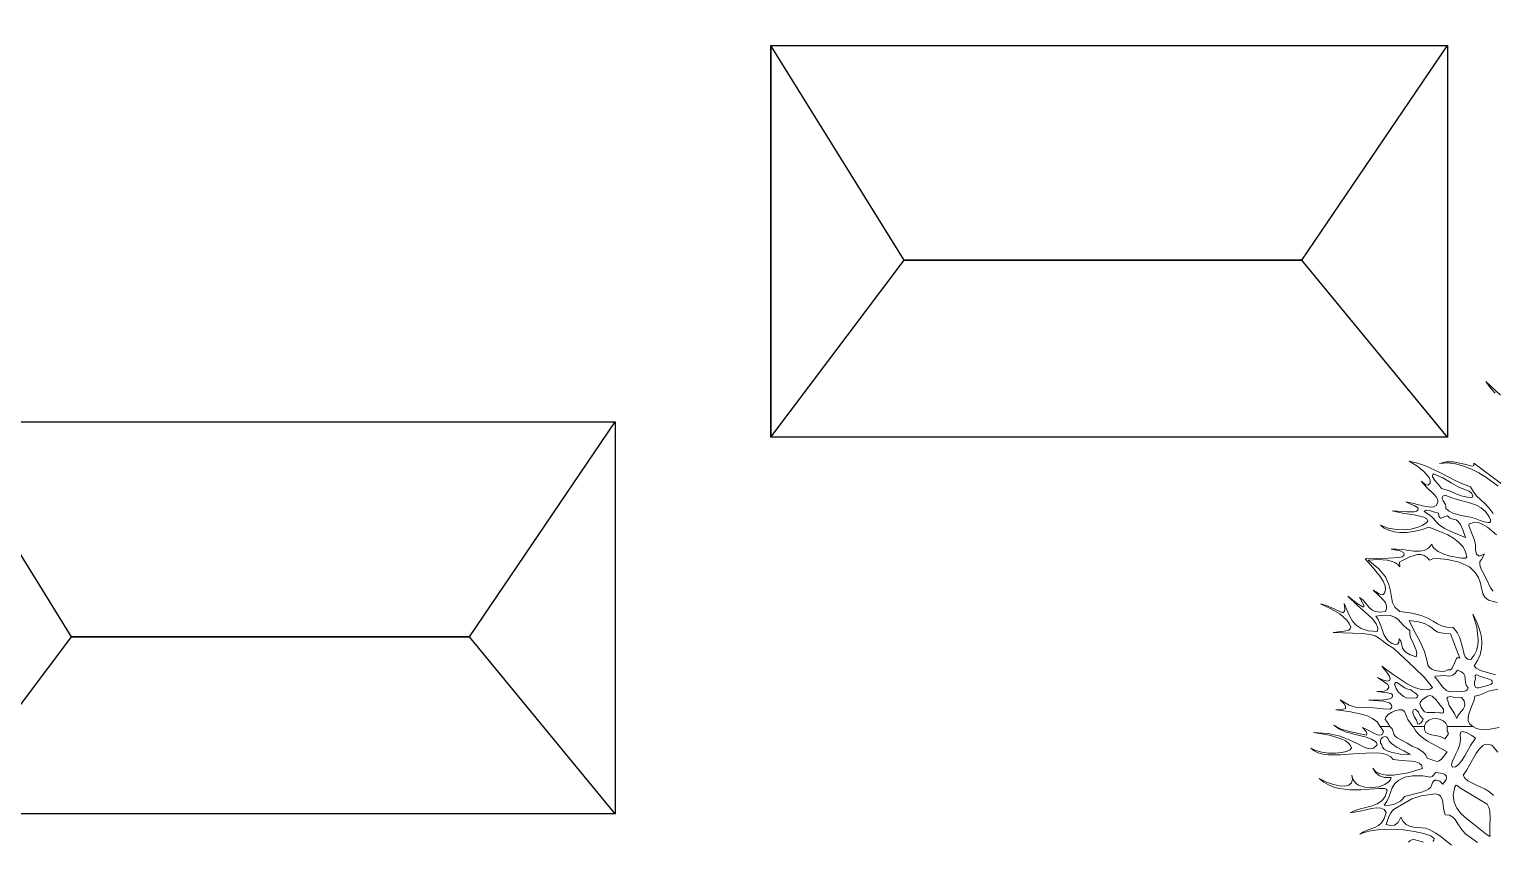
# Model space of a CAD drawing. Header units: inches. Extents: x -340059099 to 1458168, y 1119167 to 1294232938.
# Drawn here: x 458241 to 458853, y 2618906 to 2619246 of the extents above; entities that cross this region are included whole.
import ezdxf

# ---------------------------------------------------------------- set-up
doc = ezdxf.new("R2010")
doc.units = ezdxf.units.IN
doc.header["$MEASUREMENT"] = 0
doc.layers.add('Text', color=7, linetype='Continuous')
doc.layers.add('TREE', color=3, linetype='Continuous', lineweight=15)

# ---------------------------------------------------------------- blocks, each defined once
blk = doc.blocks.new('tree2')
at = {"layer": 'TREE'}
for points in [[(5206.8202, 5948.5525), (5206.7836, 5948.5873), (5206.794, 5948.5725), (5206.807, 5948.5583)], [(5206.823, 5948.3268), (5206.7525, 5948.3797), (5206.7525, 5948.3736), (5206.7482, 5948.372), (5206.7291, 5948.3767), (5206.6998, 5948.3828), (5206.6826, 5948.3828), (5206.665, 5948.3788), (5206.6857, 5948.3801), (5206.7063, 5948.3776), (5206.7269, 5948.372), (5206.7466, 5948.3643), (5206.7657, 5948.3548), (5206.7836, 5948.3437), (5206.8147, 5948.3206)], [(5206.8021, 5948.2516), (5206.7919, 5948.2652), (5206.7814, 5948.2763), (5206.7605, 5948.2957), (5206.7516, 5948.3065), (5206.7439, 5948.3194), (5206.7238, 5948.3268), (5206.7051, 5948.3357), (5206.6678, 5948.3551), (5206.6299, 5948.373), (5206.6096, 5948.3797), (5206.5883, 5948.3847), (5206.6074, 5948.3727), (5206.6256, 5948.3582), (5206.6385, 5948.3428), (5206.6416, 5948.3354), (5206.6416, 5948.3286), (5206.6367, 5948.3237), (5206.6308, 5948.3246), (5206.6185, 5948.3336), (5206.6327, 5948.3178), (5206.6496, 5948.3018), (5206.6564, 5948.2941), (5206.6607, 5948.2864), (5206.661, 5948.279), (5206.6567, 5948.272), (5206.6502, 5948.2686), (5206.6419, 5948.2677), (5206.6219, 5948.2707), (5206.6, 5948.2766), (5206.5791, 5948.2812), (5206.5893, 5948.2763), (5206.6007, 5948.2717), (5206.6093, 5948.2667), (5206.6108, 5948.2637), (5206.6102, 5948.2603), (5206.6068, 5948.2575), (5206.601, 5948.2559), (5206.5837, 5948.2559), (5206.5443, 5948.2578), (5206.5711, 5948.2526), (5206.601, 5948.2479), (5206.6253, 5948.2421), (5206.6327, 5948.2378), (5206.6358, 5948.2322), (5206.6308, 5948.2264), (5206.6213, 5948.2205), (5206.6081, 5948.2153), (5206.592, 5948.2116), (5206.5739, 5948.2098), (5206.5545, 5948.2104), (5206.5345, 5948.2141), (5206.5151, 5948.2218), (5206.5246, 5948.2144), (5206.5363, 5948.2088), (5206.5496, 5948.2051), (5206.5646, 5948.2033), (5206.5813, 5948.2033), (5206.5991, 5948.2054), (5206.6182, 5948.2098), (5206.6382, 5948.2162), (5206.6703, 5948.2042), (5206.6863, 5948.1968), (5206.701, 5948.1882), (5206.714, 5948.1783), (5206.7245, 5948.1673), (5206.7315, 5948.1546), (5206.7346, 5948.1405), (5206.7312, 5948.138), (5206.7217, 5948.1374), (5206.6924, 5948.1423), (5206.6761, 5948.1476), (5206.6616, 5948.1546), (5206.6505, 5948.1633), (5206.6472, 5948.1679), (5206.6453, 5948.1731), (5206.637, 5948.1629), (5206.6265, 5948.1574), (5206.6139, 5948.1552), (5206.5997, 5948.1556), (5206.5699, 5948.1596), (5206.5554, 5948.1608), (5206.5418, 5948.1605), (5206.5653, 5948.1559), (5206.5736, 5948.1519), (5206.5751, 5948.1485), (5206.5745, 5948.1442), (5206.5702, 5948.1414), (5206.5619, 5948.1395), (5206.5357, 5948.1377), (5206.4756, 5948.1358), (5206.4953, 5948.114), (5206.5144, 5948.0906), (5206.5215, 5948.0789), (5206.5265, 5948.0675), (5206.528, 5948.0576), (5206.5255, 5948.0481), (5206.5218, 5948.0447), (5206.5184, 5948.0438), (5206.5111, 5948.0466), (5206.504, 5948.0521), (5206.4966, 5948.0561), (5206.5101, 5948.0432), (5206.5228, 5948.0302), (5206.5274, 5948.0235), (5206.5301, 5948.0164), (5206.5305, 5948.0093), (5206.528, 5948.0016), (5206.5129, 5948.0001), (5206.5018, 5948.0016), (5206.4929, 5948.0059), (5206.4861, 5948.0118), (5206.475, 5948.0256), (5206.4692, 5948.0324), (5206.4618, 5948.0376), (5206.4726, 5948.0176), (5206.4729, 5948.0139), (5206.4698, 5948.0136), (5206.4556, 5948.0225), (5206.4322, 5948.0407), (5206.4562, 5948.0173), (5206.4836, 5947.9933), (5206.4953, 5947.9819), (5206.504, 5947.9705), (5206.5083, 5947.96), (5206.5071, 5947.9505), (5206.4836, 5947.9526), (5206.4661, 5947.9582), (5206.4532, 5947.9665), (5206.4436, 5947.977), (5206.4368, 5947.9887), (5206.4316, 5948.0004), (5206.4221, 5948.0222), (5206.4242, 5948.0084), (5206.423, 5948.0025), (5206.419, 5947.9985), (5206.3913, 5948.0108), (5206.3774, 5948.0167), (5206.3626, 5948.0213), (5206.3882, 5948.0087), (5206.4113, 5947.9954), (5206.4291, 5947.98), (5206.4353, 5947.9714), (5206.4393, 5947.9619), (5206.4378, 5947.9573), (5206.4344, 5947.9542), (5206.4224, 5947.9514), (5206.4076, 5947.9502), (5206.3943, 5947.9483), (5206.4682, 5947.9459), (5206.4883, 5947.9434), (5206.5012, 5947.9394), (5206.5101, 5947.9345), (5206.5191, 5947.9274), (5206.5308, 5947.9185), (5206.5489, 5947.9074), (5206.6019, 5947.8581), (5206.6271, 5947.8335), (5206.6475, 5947.8079), (5206.6413, 5947.8042), (5206.6342, 5947.8024), (5206.6185, 5947.803), (5206.6013, 5947.8082), (5206.5831, 5947.8175), (5206.5474, 5947.8409), (5206.5181, 5947.8624), (5206.5329, 5947.8442), (5206.5375, 5947.8362), (5206.5397, 5947.8298), (5206.5381, 5947.8258), (5206.5326, 5947.8245), (5206.5225, 5947.8267), (5206.5071, 5947.8335), (5206.5255, 5947.8215), (5206.5335, 5947.8153), (5206.5357, 5947.8119), (5206.5366, 5947.8079), (5206.532, 5947.8021), (5206.524, 5947.799), (5206.5058, 5947.7977), (5206.5326, 5947.7941), (5206.5434, 5947.7916), (5206.5459, 5947.7894), (5206.5459, 5947.7864), (5206.5437, 5947.782), (5206.5388, 5947.779), (5206.5228, 5947.7765), (5206.4855, 5947.7762), (5206.5225, 5947.7734), (5206.5378, 5947.7691), (5206.5425, 5947.7651), (5206.5437, 5947.7596), (5206.5428, 5947.7553), (5206.5385, 5947.7531), (5206.5218, 5947.7537), (5206.4981, 5947.7565), (5206.4713, 5947.7568), (5206.4513, 5947.7577), (5206.4353, 5947.7633), (5206.4119, 5947.7768), (5206.4227, 5947.7667), (5206.4258, 5947.7608), (5206.4261, 5947.7543), (5206.4144, 5947.7516), (5206.4014, 5947.7509), (5206.4344, 5947.7466), (5206.467, 5947.7405), (5206.4818, 5947.7355), (5206.495, 5947.7291), (5206.5061, 5947.7202), (5206.5144, 5947.7088), (5206.5391, 5947.7088), (5206.5357, 5947.7149), (5206.5311, 5947.7211), (5206.5268, 5947.7266), (5206.5283, 5947.7328), (5206.5341, 5947.7392), (5206.5428, 5947.7448), (5206.5529, 5947.7494), (5206.5628, 5947.7516), (5206.5708, 5947.7512), (5206.576, 5947.7472), (5206.5843, 5947.7269), (5206.597, 5947.7088), (5206.6265, 5947.7088), (5206.6308, 5947.7183), (5206.6379, 5947.7248), (5206.6469, 5947.7282), (5206.6564, 5947.7291), (5206.6656, 5947.7275), (5206.6743, 5947.7232), (5206.681, 5947.7171), (5206.6853, 5947.7088), (5206.7503, 5947.7088), (5206.7417, 5947.7152), (5206.738, 5947.7232), (5206.738, 5947.7328), (5206.7408, 5947.7436), (5206.7494, 5947.7654), (5206.7534, 5947.7762), (5206.7556, 5947.7857), (5206.7666, 5947.7885), (5206.775, 5947.7916), (5206.7897, 5947.7987), (5206.8138, 5947.8036)], [(5206.7445, 5948.2917), (5206.7235, 5948.2957), (5206.7069, 5948.3018), (5206.6906, 5948.3089), (5206.6703, 5948.3148), (5206.6626, 5948.3249), (5206.653, 5948.3357), (5206.6472, 5948.3452), (5206.6472, 5948.3493), (5206.6502, 5948.3526), (5206.6736, 5948.3425), (5206.6949, 5948.3299), (5206.7165, 5948.3178), (5206.7405, 5948.3083), (5206.7469, 5948.3028), (5206.7497, 5948.2972), (5206.7491, 5948.2929), (5206.7445, 5948.2917)], [(5206.7685, 5948.2335), (5206.7562, 5948.239), (5206.7439, 5948.2424), (5206.7204, 5948.2467), (5206.6992, 5948.2522), (5206.69, 5948.2572), (5206.6817, 5948.2643), (5206.6817, 5948.2692), (5206.6801, 5948.2741), (5206.6746, 5948.284), (5206.6724, 5948.2886), (5206.6721, 5948.2923), (5206.6739, 5948.2957), (5206.6795, 5948.2978), (5206.6943, 5948.292), (5206.71, 5948.2874), (5206.742, 5948.2787), (5206.7571, 5948.2735), (5206.7709, 5948.2661), (5206.7827, 5948.2563), (5206.7919, 5948.2427), (5206.795, 5948.2356), (5206.7953, 5948.2313), (5206.7934, 5948.2288), (5206.7894, 5948.2282), (5206.779, 5948.2301), (5206.7685, 5948.2335)], [(5206.7312, 5948.1901), (5206.6986, 5948.2036), (5206.6773, 5948.2138), (5206.665, 5948.2218), (5206.6582, 5948.2282), (5206.649, 5948.2399), (5206.6407, 5948.247), (5206.6259, 5948.2563), (5206.6293, 5948.259), (5206.6333, 5948.26), (5206.6425, 5948.2584), (5206.6527, 5948.2547), (5206.6623, 5948.2522), (5206.6638, 5948.2449), (5206.666, 5948.2409), (5206.6687, 5948.2396), (5206.6721, 5948.2402), (5206.6789, 5948.2439), (5206.6853, 5948.2455), (5206.6909, 5948.2406), (5206.6964, 5948.2381), (5206.7075, 5948.235), (5206.7131, 5948.231), (5206.7189, 5948.2233), (5206.7248, 5948.2101), (5206.7312, 5948.1901)], [(5206.8021, 5948.0536), (5206.7953, 5948.0623), (5206.786, 5948.082), (5206.7746, 5948.1032), (5206.77, 5948.1131), (5206.7676, 5948.1217), (5206.7679, 5948.1291), (5206.7719, 5948.134), (5206.7799, 5948.1485), (5206.7746, 5948.1457), (5206.7697, 5948.1436), (5206.7642, 5948.1436), (5206.7596, 5948.1479), (5206.7568, 5948.1589), (5206.7565, 5948.1713), (5206.754, 5948.1833), (5206.7457, 5948.2051), (5206.7399, 5948.2208), (5206.7405, 5948.2248), (5206.7451, 5948.2261), (5206.7534, 5948.2292), (5206.7639, 5948.2282), (5206.7756, 5948.2233), (5206.7876, 5948.2162), (5206.8107, 5948.1974)], [(5206.7451, 5947.8797), (5206.7365, 5947.8806), (5206.7309, 5947.8861), (5206.7272, 5947.8954), (5206.7245, 5947.9071), (5206.7171, 5947.9345), (5206.7103, 5947.9486), (5206.6998, 5947.9613), (5206.6835, 5947.9616), (5206.6706, 5947.965), (5206.6598, 5947.9702), (5206.6487, 5947.977), (5206.6355, 5947.9844), (5206.6182, 5947.9914), (5206.5951, 5947.9976), (5206.5643, 5948.0019), (5206.5517, 5948.0124), (5206.5452, 5948.0244), (5206.5428, 5948.0382), (5206.5406, 5948.0539), (5206.5366, 5948.0709), (5206.5277, 5948.09), (5206.5107, 5948.1103), (5206.4833, 5948.1322), (5206.5089, 5948.134), (5206.5323, 5948.1325), (5206.5425, 5948.1303), (5206.5514, 5948.1266), (5206.5588, 5948.1217), (5206.5643, 5948.1155), (5206.564, 5948.1195), (5206.5631, 5948.1232), (5206.5637, 5948.1272), (5206.5693, 5948.1306), (5206.5893, 5948.1414), (5206.609, 5948.1466), (5206.6179, 5948.1466), (5206.6262, 5948.1442), (5206.6336, 5948.1395), (5206.6398, 5948.1322), (5206.6481, 5948.1355), (5206.6589, 5948.1368), (5206.6857, 5948.1346), (5206.7149, 5948.1272), (5206.7417, 5948.1155), (5206.7559, 5948.1011), (5206.7645, 5948.0881), (5206.7688, 5948.0761), (5206.7709, 5948.0653), (5206.7753, 5948.0466), (5206.7805, 5948.0382), (5206.7904, 5948.0305), (5206.8119, 5948.0247)], [(5206.8079, 5947.8406), (5206.77, 5947.8516), (5206.7583, 5947.8575), (5206.7534, 5947.8633), (5206.7623, 5947.8769), (5206.7685, 5947.8917), (5206.7719, 5947.9074), (5206.7728, 5947.924), (5206.7709, 5947.9412), (5206.7663, 5947.9588), (5206.7596, 5947.977), (5206.75, 5947.9951), (5206.7599, 5947.9616), (5206.7636, 5947.9299), (5206.7626, 5947.9154), (5206.7593, 5947.9021), (5206.7534, 5947.8901), (5206.7451, 5947.8797)], [(5206.6062, 5947.8864), (5206.5905, 5947.8917), (5206.58, 5947.8969), (5206.5742, 5947.9028), (5206.5711, 5947.9083), (5206.5686, 5947.9203), (5206.5668, 5947.9259), (5206.5628, 5947.9317), (5206.5616, 5947.9231), (5206.5582, 5947.9185), (5206.5526, 5947.9178), (5206.5443, 5947.92), (5206.5348, 5947.9268), (5206.5283, 5947.9348), (5206.5234, 5947.9434), (5206.5197, 5947.953), (5206.5132, 5947.972), (5206.5089, 5947.9813), (5206.5031, 5947.9896), (5206.524, 5947.9927), (5206.5397, 5947.9914), (5206.5517, 5947.9874), (5206.5603, 5947.9813), (5206.5739, 5947.9662), (5206.581, 5947.9591), (5206.5896, 5947.9533), (5206.5893, 5947.944), (5206.5914, 5947.9354), (5206.5991, 5947.9191), (5206.6062, 5947.9034), (5206.6074, 5947.8951), (5206.6062, 5947.8864)], [(5206.5877, 5947.9785), (5206.6114, 5947.9757), (5206.6271, 5947.9711), (5206.6379, 5947.9656), (5206.6453, 5947.9597), (5206.6521, 5947.9542), (5206.661, 5947.9493), (5206.6736, 5947.9462), (5206.6934, 5947.9449), (5206.7168, 5947.8831), (5206.7115, 5947.8843), (5206.7081, 5947.8818), (5206.7035, 5947.8704), (5206.6977, 5947.8575), (5206.693, 5947.8535), (5206.6866, 5947.8529), (5206.6792, 5947.8501), (5206.6709, 5947.8492), (5206.6533, 5947.8516), (5206.6456, 5947.855), (5206.6395, 5947.8593), (5206.6355, 5947.8649), (5206.6345, 5947.8713), (5206.6268, 5947.8994), (5206.6148, 5947.9262), (5206.6007, 5947.9523), (5206.5877, 5947.9785)], [(5206.6666, 5947.8381), (5206.6776, 5947.8387), (5206.6884, 5947.8372), (5206.694, 5947.8375), (5206.6995, 5947.8396), (5206.7051, 5947.8442), (5206.7109, 5947.8519), (5206.7214, 5947.8476), (5206.7272, 5947.8427), (5206.73, 5947.8375), (5206.7309, 5947.8316), (5206.7315, 5947.8199), (5206.7334, 5947.8138), (5206.7383, 5947.8076), (5206.7362, 5947.8027), (5206.7325, 5947.7996), (5206.7214, 5947.7974), (5206.7088, 5947.7977), (5206.697, 5947.7968), (5206.689, 5947.7977), (5206.6829, 5947.8002), (5206.6733, 5947.8091), (5206.6656, 5947.8202), (5206.6573, 5947.8304), (5206.6533, 5947.8341), (5206.6539, 5947.8369), (5206.6666, 5947.8381)], [(5206.6068, 5947.7814), (5206.5887, 5947.7805), (5206.5806, 5947.782), (5206.5733, 5947.7854), (5206.5603, 5947.7971), (5206.5551, 5947.8058), (5206.5505, 5947.8165), (5206.5529, 5947.8205), (5206.5563, 5947.8211), (5206.5656, 5947.815), (5206.5776, 5947.8064), (5206.5843, 5947.8036), (5206.5917, 5947.803), (5206.5976, 5947.7977), (5206.6053, 5947.7925), (5206.6099, 5947.7873), (5206.6096, 5947.7845), (5206.6068, 5947.7814)], [(5206.7673, 5947.8366), (5206.7888, 5947.8301), (5206.7977, 5947.8264), (5206.7996, 5947.8242), (5206.7996, 5947.8211), (5206.799, 5947.8187), (5206.7965, 5947.8165), (5206.7873, 5947.8132), (5206.7657, 5947.8076), (5206.7608, 5947.807), (5206.7574, 5947.8082), (5206.754, 5947.8141), (5206.7543, 5947.8224), (5206.7568, 5947.8304), (5206.7559, 5947.8375), (5206.758, 5947.8402), (5206.7617, 5947.8396), (5206.7673, 5947.8366)], [(5206.665, 5947.7433), (5206.653, 5947.7448), (5206.6432, 5947.7442), (5206.6348, 5947.7442), (5206.6268, 5947.7463), (5206.6182, 5947.7568), (5206.6154, 5947.767), (5206.617, 5947.7719), (5206.6207, 5947.7768), (5206.6345, 5947.7861), (5206.641, 5947.7876), (5206.6469, 5947.7861), (5206.657, 5947.7765), (5206.666, 5947.7636), (5206.6758, 5947.7525), (5206.6758, 5947.7448), (5206.6727, 5947.7429), (5206.6684, 5947.7439), (5206.665, 5947.7433)], [(5206.6863, 5947.7737), (5206.6841, 5947.7799), (5206.6866, 5947.7836), (5206.6921, 5947.7848), (5206.6998, 5947.7836), (5206.7214, 5947.783), (5206.7278, 5947.774), (5206.73, 5947.766), (5206.7291, 5947.7593), (5206.7257, 5947.7531), (5206.7161, 5947.7417), (5206.7118, 5947.7359), (5206.7094, 5947.7294), (5206.7035, 5947.742), (5206.6964, 5947.7522), (5206.6897, 5947.762), (5206.6863, 5947.7737)], [(5206.5991, 5947.7509), (5206.6031, 5947.7525), (5206.6062, 5947.7516), (5206.6114, 5947.7451), (5206.6164, 5947.7355), (5206.6238, 5947.7278), (5206.6219, 5947.7232), (5206.6188, 5947.7189), (5206.6145, 5947.7158), (5206.6099, 5947.7143), (5206.6065, 5947.7245), (5206.601, 5947.7346), (5206.597, 5947.7436), (5206.597, 5947.7476), (5206.5991, 5947.7509)], [(5206.5865, 5947.4138), (5206.5899, 5947.4178), (5206.5945, 5947.4199), (5206.6, 5947.4205), (5206.6124, 5947.4178), (5206.6244, 5947.4141)], [(5206.6484, 5947.4156), (5206.6512, 5947.4187), (5206.6518, 5947.423), (5206.6429, 5947.4298), (5206.6253, 5947.4359), (5206.6016, 5947.4415), (5206.5733, 5947.4455), (5206.5434, 5947.4473), (5206.5132, 5947.4464), (5206.4855, 5947.4424), (5206.4732, 5947.439), (5206.4624, 5947.4344), (5206.4713, 5947.4402), (5206.4809, 5947.4442), (5206.5003, 5947.4513), (5206.5095, 5947.4563), (5206.5178, 5947.4636), (5206.5246, 5947.4747), (5206.5295, 5947.4898), (5206.5243, 5947.4975), (5206.516, 5947.5009), (5206.5049, 5947.5015), (5206.492, 5947.4997), (5206.4636, 5947.4929), (5206.4375, 5947.4889), (5206.4501, 5947.4947), (5206.4642, 5947.4991), (5206.4935, 5947.5064), (5206.5067, 5947.5117), (5206.5181, 5947.5194), (5206.5268, 5947.5305), (5206.532, 5947.5459), (5206.5295, 5947.5489), (5206.5249, 5947.5505), (5206.5104, 5947.5511), (5206.4652, 5947.5477), (5206.4378, 5947.5474), (5206.4097, 5947.5508), (5206.3962, 5947.5545), (5206.3826, 5947.5597), (5206.3703, 5947.5668), (5206.3586, 5947.576), (5206.3774, 5947.5668), (5206.395, 5947.5606), (5206.4107, 5947.5573), (5206.4239, 5947.5569), (5206.4341, 5947.5594), (5206.4408, 5947.5649), (5206.4439, 5947.5733), (5206.4424, 5947.5843), (5206.4439, 5947.576), (5206.4476, 5947.5693), (5206.4529, 5947.5637), (5206.4593, 5947.5594), (5206.475, 5947.5542), (5206.4929, 5947.5529), (5206.5107, 5947.5554), (5206.5261, 5947.5609), (5206.5372, 5947.569), (5206.5403, 5947.5736), (5206.5418, 5947.5785), (5206.5255, 5947.5788), (5206.5123, 5947.5834), (5206.5024, 5947.5917), (5206.4953, 5947.6022), (5206.5034, 5947.5933), (5206.5154, 5947.5877), (5206.5305, 5947.585), (5206.5477, 5947.585), (5206.5853, 5947.5905), (5206.6216, 5947.6013), (5206.6195, 5947.6099), (5206.6133, 5947.6154), (5206.6047, 5947.6188), (5206.5939, 5947.6207), (5206.5696, 5947.6219), (5206.5474, 5947.625), (5206.5409, 5947.6318), (5206.532, 5947.6367), (5206.5209, 5947.6398), (5206.5083, 5947.6413), (5206.4787, 5947.641), (5206.4461, 5947.6389), (5206.4131, 5947.6364), (5206.3823, 5947.6367), (5206.3685, 5947.6382), (5206.3562, 5947.6416), (5206.346, 5947.6466), (5206.338, 5947.6536), (5206.3506, 5947.6472), (5206.366, 5947.6432), (5206.383, 5947.641), (5206.4002, 5947.6407), (5206.4159, 5947.6422), (5206.4288, 5947.645), (5206.4375, 5947.6493), (5206.4408, 5947.6546), (5206.4387, 5947.6607), (5206.4338, 5947.6666), (5206.4258, 5947.6721), (5206.415, 5947.6773), (5206.3851, 5947.6866), (5206.3445, 5947.6934), (5206.3814, 5947.6909), (5206.4119, 5947.6838), (5206.4368, 5947.6743), (5206.4572, 5947.6644), (5206.4735, 5947.6564), (5206.4864, 5947.6518), (5206.4972, 5947.6533), (5206.5064, 5947.6623), (5206.5052, 5947.6669), (5206.5021, 5947.6706), (5206.4923, 5947.6767), (5206.4781, 5947.6813), (5206.4612, 5947.6857), (5206.4251, 5947.6952), (5206.4088, 5947.7026), (5206.3959, 5947.7125), (5206.4048, 5947.7066), (5206.4147, 5947.7023), (5206.4359, 5947.6961), (5206.4797, 5947.6869), (5206.4806, 5947.6912), (5206.4784, 5947.6964), (5206.4689, 5947.706), (5206.4815, 5947.7001), (5206.4994, 5947.6906), (5206.5077, 5947.6875), (5206.5151, 5947.6866), (5206.5203, 5947.689), (5206.5225, 5947.6964), (5206.5188, 5947.7029), (5206.5144, 5947.7088), (5206.5391, 5947.7088), (5206.5443, 5947.7026), (5206.5468, 5947.6977), (5206.5492, 5947.689), (5206.5517, 5947.6847), (5206.5572, 5947.6798), (5206.5828, 5947.6663), (5206.5957, 5947.6586), (5206.6099, 5947.6524), (5206.6235, 5947.6435), (5206.6293, 5947.637), (5206.6342, 5947.6284), (5206.6481, 5947.6228), (5206.6592, 5947.6198), (5206.6647, 5947.621), (5206.6706, 5947.6253), (5206.6844, 5947.6444), (5206.6345, 5947.6712), (5206.6235, 5947.6786), (5206.6133, 5947.6872), (5206.6047, 5947.6971), (5206.5985, 5947.7088), (5206.6268, 5947.7088), (5206.6271, 5947.6998), (5206.6305, 5947.6937), (5206.637, 5947.6897), (5206.645, 5947.6872), (5206.6632, 5947.6838), (5206.6715, 5947.6813), (5206.6786, 5947.6773), (5206.6875, 5947.6887), (5206.6875, 5947.6934), (5206.6847, 5947.6977), (5206.6847, 5947.7088), (5206.7503, 5947.7088), (5206.7596, 5947.7035), (5206.77, 5947.7011), (5206.7931, 5947.702), (5206.8174, 5947.7063)], [(5206.5905, 5947.6376), (5206.5745, 5947.6469), (5206.5575, 5947.6552), (5206.5428, 5947.665), (5206.5372, 5947.6712), (5206.5338, 5947.6786), (5206.5314, 5947.6817), (5206.5277, 5947.6829), (5206.5237, 5947.6823), (5206.52, 5947.6804), (5206.5169, 5947.677), (5206.5151, 5947.6724), (5206.5154, 5947.6675), (5206.5184, 5947.6616), (5206.52, 5947.6558), (5206.5246, 5947.6509), (5206.5323, 5947.6466), (5206.5418, 5947.6432), (5206.5653, 5947.6385), (5206.5905, 5947.6376)], [(5206.6983, 5947.605), (5206.706, 5947.6059), (5206.714, 5947.6121), (5206.722, 5947.6219), (5206.7297, 5947.6342), (5206.7445, 5947.6601), (5206.7568, 5947.6786), (5206.7472, 5947.686), (5206.7343, 5947.6934), (5206.7229, 5947.6961), (5206.7192, 5947.694), (5206.7177, 5947.6887), (5206.7189, 5947.6761), (5206.7171, 5947.6635), (5206.7128, 5947.6512), (5206.7072, 5947.6395), (5206.6977, 5947.6191), (5206.6961, 5947.6111), (5206.6983, 5947.605)], [(5206.8134, 5947.6435), (5206.7984, 5947.661), (5206.7864, 5947.6638), (5206.7808, 5947.6626), (5206.7756, 5947.6601), (5206.7663, 5947.6512), (5206.758, 5947.6389), (5206.742, 5947.6099), (5206.7337, 5947.5964), (5206.7251, 5947.585), (5206.7297, 5947.577), (5206.7371, 5947.5705), (5206.7577, 5947.56), (5206.7811, 5947.5492), (5206.7925, 5947.5422), (5206.8024, 5947.5332)], [(5206.5246, 5947.5083), (5206.5351, 5947.5071), (5206.5505, 5947.5108), (5206.5659, 5947.5188), (5206.5717, 5947.5243), (5206.576, 5947.5305), (5206.6191, 5947.5412), (5206.629, 5947.5449), (5206.6373, 5947.5492), (5206.6432, 5947.5545), (5206.6459, 5947.5609), (5206.6475, 5947.5662), (5206.6502, 5947.5696), (5206.6536, 5947.5717), (5206.6576, 5947.5723), (5206.666, 5947.5696), (5206.6736, 5947.5622), (5206.682, 5947.5733), (5206.6832, 5947.5785), (5206.6823, 5947.5828), (5206.6789, 5947.5865), (5206.6736, 5947.5893), (5206.6561, 5947.5911), (5206.6462, 5947.581), (5206.6422, 5947.5797), (5206.6373, 5947.5804), (5206.6228, 5947.5834), (5206.5973, 5947.5834), (5206.5766, 5947.5794), (5206.5619, 5947.5723), (5206.5517, 5947.5631), (5206.5449, 5947.5523), (5206.536, 5947.5289), (5206.5311, 5947.5178), (5206.5246, 5947.5083)], [(5206.7937, 5947.4356), (5206.7934, 5947.455), (5206.7944, 5947.4747), (5206.7931, 5947.4941), (5206.7907, 5947.5027), (5206.787, 5947.5111), (5206.7186, 5947.5517), (5206.7106, 5947.5588), (5206.7078, 5947.5591), (5206.7044, 5947.5548), (5206.7004, 5947.5335), (5206.7026, 5947.5157), (5206.7097, 5947.5003), (5206.7208, 5947.4864), (5206.7346, 5947.4738), (5206.7503, 5947.4615), (5206.7839, 5947.4347), (5206.7931, 5947.4288), (5206.7944, 5947.4304), (5206.7937, 5947.4356)], [(5206.762, 5947.4131), (5206.7463, 5947.4242), (5206.7325, 5947.4341), (5206.7229, 5947.4442), (5206.71, 5947.4636), (5206.7047, 5947.4716), (5206.6989, 5947.4781), (5206.6909, 5947.4824), (5206.6798, 5947.484), (5206.6758, 5947.4997), (5206.6733, 5947.5172), (5206.6715, 5947.5249), (5206.6678, 5947.5314), (5206.6626, 5947.5357), (5206.6545, 5947.5372), (5206.6185, 5947.5323), (5206.5948, 5947.5243), (5206.5745, 5947.5129), (5206.5483, 5947.4975), (5206.5412, 5947.4889), (5206.5366, 5947.479), (5206.5295, 5947.4587), (5206.5403, 5947.4563), (5206.5505, 5947.4575), (5206.5597, 5947.4643), (5206.5668, 5947.4775), (5206.5726, 5947.4664), (5206.5803, 5947.459), (5206.589, 5947.4547), (5206.5988, 5947.4526), (5206.6191, 5947.4507), (5206.6293, 5947.4495), (5206.6389, 5947.4467), (5206.6558, 5947.4372), (5206.6696, 5947.4273), (5206.6955, 5947.4067)]]:
    blk.add_lwpolyline(points, dxfattribs=at)

msp = doc.modelspace()

# ---------------------------------------------------------------- linework, layer by layer
at = {"layer": 'Text'}
for points in [[(458550.86, 2619238.83), (458833.72, 2619238.83), (458833.72, 2619074.92), (458550.86, 2619074.92)], [(458202.86, 2619081.33), (458485.72, 2619081.33), (458485.72, 2618917.42), (458202.86, 2618917.42)]]:
    msp.add_lwpolyline(points, close=True, dxfattribs=at)
for points in [[(458772.85, 2619149), (458833.72, 2619238.83), (458833.72, 2619074.92), (458772.85, 2619149), (458606.5, 2619149), (458550.86, 2619238.83), (458550.86, 2619074.92), (458606.5, 2619149)], [(458424.85, 2618991.5), (458485.72, 2619081.33), (458485.72, 2618917.42), (458424.85, 2618991.5), (458258.5, 2618991.5), (458202.86, 2619081.33), (458202.86, 2618917.42), (458258.5, 2618991.5)]]:
    msp.add_lwpolyline(points, dxfattribs=at)
at = {"layer": 'Text', "color": 6}
for points in [[(458606.5, 2619149), (458772.85, 2619149)], [(458258.5, 2618991.5), (458424.85, 2618991.5)]]:
    msp.add_lwpolyline(points, dxfattribs=at)
at = {"layer": 'Text', "color": 1}
msp.add_circle((469844, 2616428.5), 81808.03, dxfattribs=at)

# ---------------------------------------------------------------- block references
at = {"layer": 'TREE', "color": 3, "xscale": 164.188119242317, "yscale": 164.1881192402798, "zscale": 164.1881192413053}
msp.add_blockref('tree2', (-396042.22, 1642410.82), dxfattribs=at)

doc.saveas('drawing.dxf')
